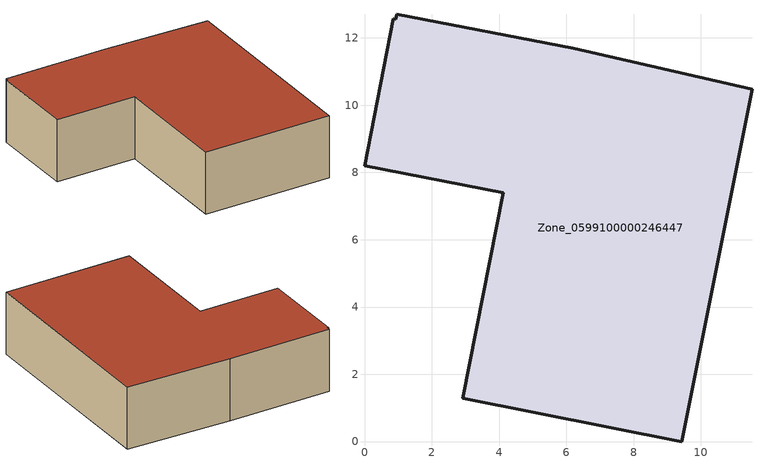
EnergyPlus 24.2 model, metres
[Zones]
Zone_0599100000246447
 floor ground (C_G): 0.93,12.56 0.96,12.7 6.21,11.69 11.52,10.47 9.43,0 2.92,1.29 4.13,7.4 0,8.2 0.86,12.57 z0
 wall outside (C_F): 11.52,10.47 6.21,11.69 0.96,12.7 0.93,12.56 0.86,12.57 0,8.2 4.13,7.4 2.92,1.29 9.43,0 11.52,10.47 z0:3.25
 roof outside (C_R): 0.96,12.7 0.93,12.56 0.86,12.57 0,8.2 4.13,7.4 2.92,1.29 9.43,0 11.52,10.47 6.21,11.69 z3.25
[BUILDING]
Pand.0599100000246447: North Axis=0; Terrain=City; Loads Convergence Tolerance Value=0.04; Temperature Convergence Tolerance Value=0.4; Solar Distribution=FullExterior; Maximum Number of Warmup Days=25; Minimum Number of Warmup Days=1
[Site:Location]
Rotterdam.The.Hague.AP_ZH_NLD Design_Conditions: Latitude=51.96; Longitude=4.45; Time Zone=1; Elevation=-4.5
[SITE:GROUNDTEMPERATURE:BUILDINGSURFACE]
18, 18, 18, 18, 18, 18, 18, 18, 18, 18, 18, 18
[MATERIAL] Thermal Absorptance=0.9; Solar Absorptance=0.7; Visible Absorptance=0.7
Name | Roughness | Thickness | Conductivity | Density | Specific Heat
G.TI.1975-1991 | MediumSmooth | 0.15 | 0.288461 | 540 | 1210
F.TI.1975-1991 | Rough | 0.3 | 0.230769 | 1920 | 840
R.TI.1975-1991 | MediumRough | 0.2 | 0.153846 | 1500 | 1000
[CONSTRUCTION]
C_G: G.TI.1975-1991
C_F: F.TI.1975-1991
C_R: R.TI.1975-1991
[ZONE]
Zone_0599100000246447: Type=1; Multiplier=1; Ceiling Height=Autocalculate; Volume=Autocalculate; Floor Area=autocalculate; Part of Total Floor Area=Yes
[ZONEINFILTRATION:DESIGNFLOWRATE]
Infil_Zone_0599100000246447: Zone or ZoneList or Space or SpaceList=Zone_0599100000246447; Schedule=AlwaysOn; Design Flow Rate Calculation Method=Flow/Area; Flow Rate per Floor Area=0.003; Constant Term Coefficient=1; Temperature Term Coefficient=0; Velocity Term Coefficient=0; Velocity Squared Term Coefficient=0
[HVACTEMPLATE:ZONE:IDEALLOADSAIRSYSTEM]
Zone_0599100000246447: Maximum Heating Supply Air Temperature=50; Minimum Cooling Supply Air Temperature=13; Maximum Heating Supply Air Humidity Ratio=0.0156; Minimum Cooling Supply Air Humidity Ratio=0.0077; Heating Limit=NoLimit; Cooling Limit=NoLimit; Dehumidification Control Type=ConstantSensibleHeatRatio; Cooling Sensible Heat Ratio=0.7; Dehumidification Setpoint=60; Humidification Control Type=None; Humidification Setpoint=30; Outdoor Air Method=None; Outdoor Air Flow Rate per Person=0.00944; Outdoor Air Flow Rate per Zone Floor Area=0; Outdoor Air Flow Rate per Zone=0; Demand Controlled Ventilation Type=None; Outdoor Air Economizer Type=NoEconomizer; Heat Recovery Type=None; Sensible Heat Recovery Effectiveness=0.7; Latent Heat Recovery Effectiveness=0.65
[ZONECONTROL:THERMOSTAT]
ThermostatControl_Zone_0599100000246447: Zone or ZoneList=Zone_0599100000246447; Control Type Schedule=DualSetpointControlType; Control 1=Thermostat_Zone_0599100000246447; Temperature Difference Between Cutout And Setpoint=0
[THERMOSTATSETPOINT:DUALSETPOINT]
Thermostat_Zone_0599100000246447: Heating Setpoint Temperature Schedule=HeatingSetpoint_Zone_0599100000246447; Cooling Setpoint Temperature Schedule=CoolingSetpoint_Zone_0599100000246447
[SCHEDULE:COMPACT]
HeatingSetpoint_Zone_0599100000246447: Through: 12/31, For: AllDays, Until: 24:00, 21
CoolingSetpoint_Zone_0599100000246447: Through: 12/31, For: AllDays, Until: 24:00, 24
DualSetpointControlType: Through: 12/31, For: AllDays, Until: 24:00, 4
AlwaysOn: Through: 12/31, For: AllDays, Until: 24:00, 1
